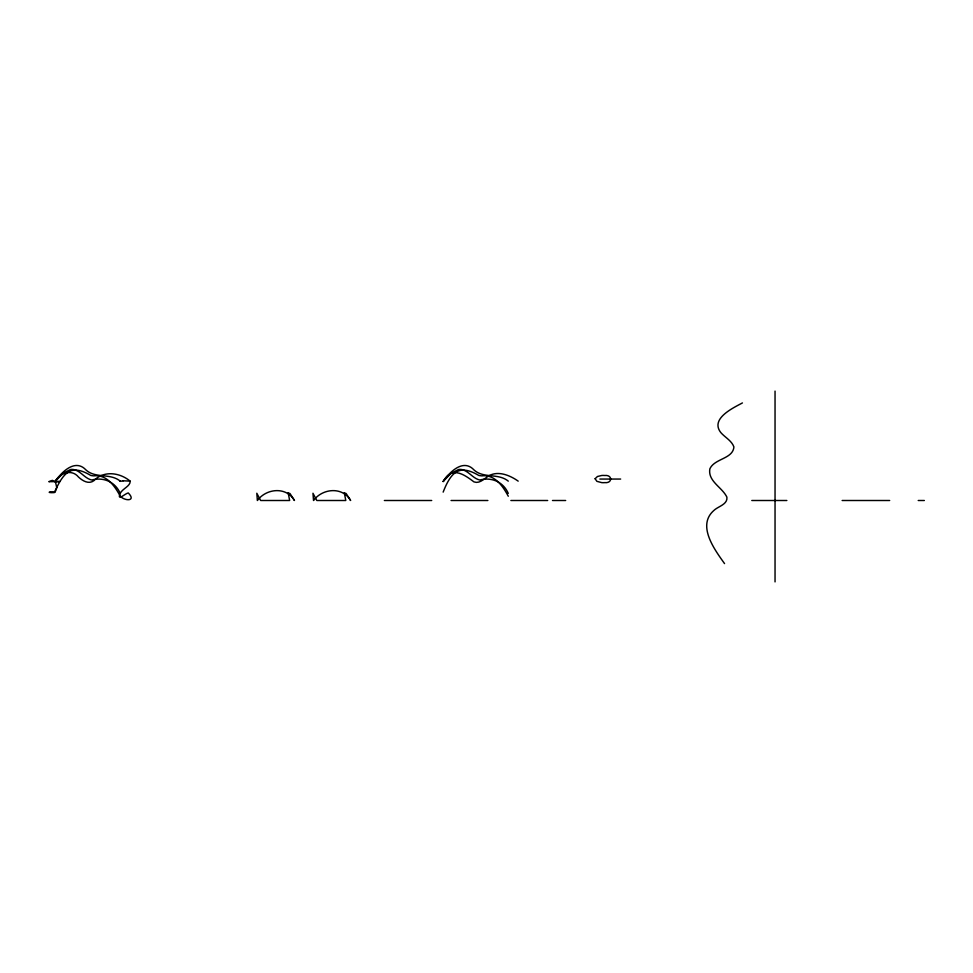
<?xml version="1.0" encoding="UTF-8"?>
<svg xmlns="http://www.w3.org/2000/svg" width="973" height="973" viewBox="0 0 973 973"><rect width="100%" height="100%" fill="white"/><g stroke="black" fill="none" stroke-linecap="round" stroke-linejoin="round"><path stroke-width="1.46" d="M443.153 492.119C451.375 470.993 459.779 464.303 478.752 475.42A18.925 18.925 0 0 0 481.951 475.858C494.734 474.24 503.053 486.354 508.283 496.242M120.238 493.384C115.167 481.72 103.357 476.879 91.742 480.017C84.87 478.485 81.002 471.37 74.191 469.667A9.633 9.633 0 0 0 70.47 469.545L62.856 473.389L55.12 481.55C59.791 473.109 71.588 468.572 78.485 477.025C82.474 480.784 88.701 484.627 93.907 480.662C103.831 470.287 119.752 472.501 130.151 481.136C130.625 486.159 122.282 488.701 120.238 493.384C116.699 501.922 124.982 493.506 128.278 492.958C136.463 501.156 125.262 501.423 120.238 496.242C115.009 486.354 106.702 474.24 93.907 475.858A18.925 18.925 0 0 1 90.72 475.42C70.859 463.671 63.646 472.173 54.293 492.606C46.266 493.08 48.504 491.11 55.12 492.119L56.799 487.753L55.485 482.036L52.347 480.346L48.808 481.684L59.803 481.562L55.12 481.55C61.433 472.16 75.128 458.295 85.94 469.923C95.463 478.765 110.192 472.854 120.238 481.136M508.283 493.384C503.211 481.72 491.401 476.879 479.786 480.017C472.902 478.485 469.035 471.37 462.224 469.667A9.633 9.633 0 0 0 458.502 469.545L450.888 473.389L443.153 481.55C449.465 472.16 463.16 458.295 473.985 469.923C483.496 478.765 498.237 472.854 508.283 481.136M443.153 481.55C451.959 465.726 463.926 474.386 473.985 481.903C478.971 483.8 483.277 479.713 486.999 477.038C496.644 469.801 509.463 474.946 518.183 481.136M742.435 402.931C732.791 408.101 710.071 418.743 720.762 432.523C724.982 437.412 731.611 440.574 733.91 446.923C732.937 459.074 714.523 458.38 709.864 468.84C707.602 481.246 722.319 487.339 726.904 497.179C727.804 504.501 718.098 506.337 713.927 510.424C696.595 525.493 714.656 549.721 724.544 563.598M123.218 480.796L130.151 481.136M599.855 479.057L620.652 479.057M384.359 500.499L431.708 500.499M451.058 500.499L487.874 500.499M510.874 500.499L547.677 500.499M552.482 500.499L565.666 500.499M751.788 500.499L786.865 500.499M842.131 500.499L889.675 500.499M918.208 500.499L924.35 500.499M775.043 391.097L775.043 581.903M120.08 481.319A36.852 12.868 -20.2 0 1 123.048 480.978M288.215 492.897L289.638 500.499L260.642 500.499L256.811 493.25L257.371 500.499C266.347 488.361 286.281 486.342 294.466 500.499L289.99 493.53L288.215 492.897M344.357 492.897L345.78 500.499L316.797 500.499L312.965 493.25L313.525 500.499C322.501 488.361 342.435 486.342 350.621 500.499L346.145 493.53L344.357 492.897M595.123 478.728L596.899 481.343L601.703 482.62A17.94 17.94 0 0 0 604.659 482.62C612.637 483.569 612.637 474.544 604.659 475.493A17.94 17.94 0 0 0 601.703 475.493L597.458 476.49L595.123 478.728"/></g></svg>
